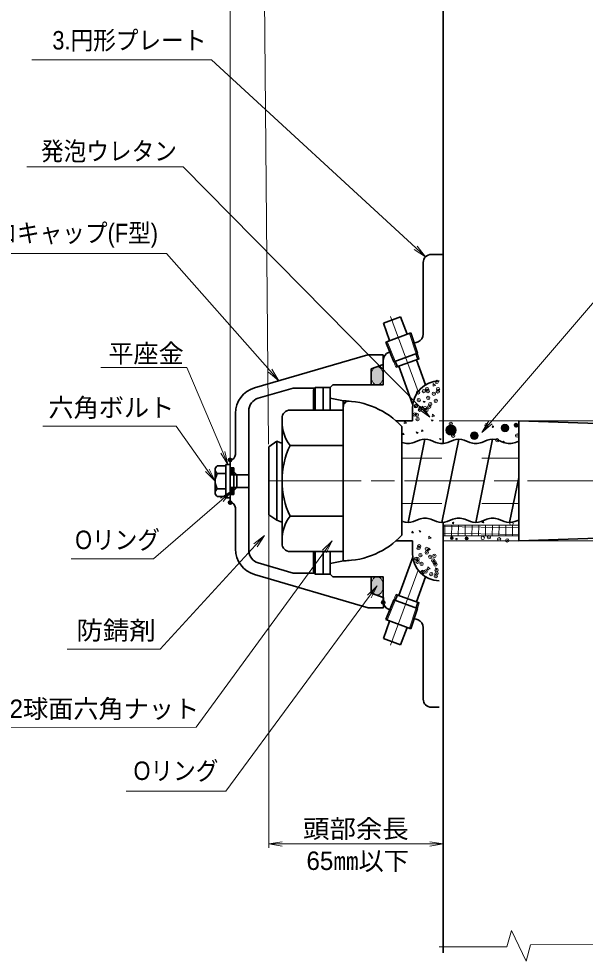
# Model space of a CAD drawing. Units: millimetres at full size, sheet at 1:2.5; details may follow other scales. Extents: x 2216 to 3896, y 1132 to 2335.
# Drawn here: x 2531.7 to 2744.2, y 1802.2 to 2156 of the extents above; entities that cross this region are included whole.
import ezdxf
from ezdxf.enums import TextEntityAlignment as Align

# ---------------------------------------------------------------- set-up
doc = ezdxf.new("R2010")
doc.units = ezdxf.units.MM
doc.header["$LTSCALE"] = 2.5
doc.header["$PDMODE"] = 32
doc.header["$PDSIZE"] = 1.25
for name, pattern in [('CHAIN', [18.5, 12, -1.5, 3.5, -1.5]), ('CHAIN_DOUBLE_DASH', [23.5, 12, -1.5, 3.5, -1.5, 3.5, -1.5]), ('DASHED_SPACED', [12, 6, -6])]:
    doc.linetypes.add(name, pattern=pattern)
for name, color, linetype, lineweight in [('1外形線', 7, 'Continuous', 35), ('2細い実線', 3, 'Continuous', 20), ('3隠れ線', 2, 'DASHED_SPACED', 13), ('4中心線', 1, 'CHAIN', 15), ('5想像線', 6, 'CHAIN_DOUBLE_DASH', 13), ('6寸法線', 4, 'Continuous', 13)]:
    doc.layers.add(name, color=color, linetype=linetype, lineweight=lineweight)
doc.layers.add('9文字', color=7, linetype='Continuous')
doc.styles.add('ＭＳ Ｐゴシック', font='')
doc.styles.get('ＭＳ Ｐゴシック').set_extended_font_data('MS PGothic')
pattern_1 = [(135.04983, (2873.665, 1658.858), (-0.08831, -0.08847), [])]

# ---------------------------------------------------------------- blocks, each defined once
blk = doc.blocks.new('open_arrow')
at = {"color": 0, "linetype": 'Continuous', "lineweight": -2}
blk.add_lwpolyline([(7.5, 1.25), (0, 0), (7.5, -1.25)], dxfattribs=at)

msp = doc.modelspace()

# ---------------------------------------------------------------- hatches: boundary and pattern name
at = {"layer": '1外形線'}
h = msp.add_hatch(color=6, dxfattribs=at)
edge = h.paths.add_edge_path()
edge.add_ellipse((2666.168, 2021.932), major_axis=(0, 3.419), ratio=0.6727967, start_angle=19.31687, end_angle=0, ccw=False)
edge.add_line((2665.105, 2024.964), (2666.168, 2025.351))
h = msp.add_hatch(dxfattribs=at)
h.set_pattern_fill('USER', color=6, style=0, pattern_type=2)
h.set_pattern_definition(pattern_1)
edge = h.paths.add_edge_path()
edge.add_ellipse((2611.629, 1986.036), major_axis=(0.008, 1.319), ratio=0.5255746, start_angle=0, end_angle=180, ccw=False)
edge.add_ellipse((2611.629, 1986.036), major_axis=(0.008, 1.319), ratio=0.5255746, start_angle=180, end_angle=0, ccw=False)
h = msp.add_hatch(dxfattribs=at)
h.set_pattern_fill('USER', color=6, style=0, pattern_type=2)
h.set_pattern_definition(pattern_1)
edge = h.paths.add_edge_path()
edge.add_ellipse((2611.636, 1978.696), major_axis=(0.011, -1.319), ratio=0.5255746, start_angle=0, end_angle=180, ccw=False)
edge.add_ellipse((2611.636, 1978.696), major_axis=(0.011, -1.319), ratio=0.5255746, start_angle=180, end_angle=0, ccw=False)
h = msp.add_hatch(color=6, dxfattribs=at)
edge = h.paths.add_edge_path()
edge.add_line((2666.168, 1939.677), (2665.105, 1940.064))
edge.add_ellipse((2666.168, 1943.095), major_axis=(0, -3.419), ratio=0.6727967, start_angle=0, end_angle=-19.31687, ccw=False)
at = {"layer": '2細い実線'}
for points in [[(2695.46, 2002.673, 1), (2692.293, 2000.456, 1)], [(2712.922, 2001.485, 0.41421), (2714.942, 2001.129, 0.41421), (2715.298, 2003.148, 1)], [(2701.445, 1998.643, 0.41421), (2703.464, 1998.287, 0.41421), (2703.82, 2000.306, 1)], [(2693.742, 1960.704, 1), (2694.633, 1961.328, 0.41421), (2693.875, 1961.461, 0.41421)], [(2699.301, 1960.576, 1), (2700.192, 1961.2, 1)]]:
    msp.add_hatch(color=256, dxfattribs=at).paths.add_polyline_path(points)
h = msp.add_hatch(dxfattribs=at)
h.set_pattern_fill('USER', color=256, style=0, pattern_type=2)
h.set_pattern_definition([(269, (1674.999, 15475.051), (2.53961, -0.04433), []), (359, (1674.999, 15475.051), (0.04433, 2.53961), [])])
h.paths.add_polyline_path([(2719.283, 1961.818), (2719.283, 1965.818), (2690.912, 1965.818), (2690.912, 1961.818)])

# ---------------------------------------------------------------- linework, layer by layer
at = {"layer": '1外形線'}
for p, q in [((2690.912, 2174.034), (2690.912, 1996.615)), ((2689.468, 2067.514), (2686.468, 2067.514)), ((2690.912, 2067.514), (2686.468, 2067.514)), ((2683.468, 2037.574), (2683.468, 2064.514)), ((2683.468, 2040.406), (2683.468, 2064.514)), ((2668.521, 2041.771), (2674.87, 2044.082)), ((2670.801, 2035.152), (2668.521, 2041.771)), ((2677.379, 2037.546), (2674.87, 2044.082)), ((2669.401, 2034.642), (2678.779, 2038.055)), ((2672.372, 2027.21), (2669.401, 2034.642)), ((2681.28, 2030.452), (2678.779, 2038.055)), ((2679.493, 2034.027), (2681.494, 2034.755)), ((2670.442, 2030.732), (2671.443, 2031.097)), ((2662.678, 2029.866), (2620.138, 2017.453)), ((2668.465, 2029.866), (2662.678, 2029.866)), ((2668.465, 2026.041), (2668.465, 2029.866)), ((2668.468, 2027.913), (2668.468, 2018.714)), ((2672.372, 2027.21), (2681.28, 2030.452)), ((2673.2, 2025.138), (2681.977, 2028.333)), ((2680.734, 2030.254), (2681.431, 2028.134)), ((2684.286, 2018.567), (2680.878, 2027.933)), ((2663.865, 2024.366), (2663.865, 2020.866)), ((2668.468, 2026.188), (2663.868, 2024.514)), ((2663.868, 2024.514), (2663.868, 2018.514)), ((2672.918, 2027.409), (2673.746, 2025.337)), ((2679.468, 2011.338), (2674.3, 2025.539)), ((2634.628, 2017.366), (2621.541, 2013.54)), ((2642.783, 2017.366), (2634.628, 2017.366)), ((2642.868, 2017.514), (2642.291, 2016.514)), ((2642.868, 2017.514), (2642.868, 2009.078)), ((2648.468, 2017.514), (2642.868, 2017.514)), ((2645.868, 2017.514), (2645.868, 2009.064)), ((2648.468, 2017.514), (2649.468, 2018.514)), ((2648.468, 2017.514), (2648.468, 2009.064)), ((2663.868, 2018.514), (2649.468, 2018.514)), ((2661.468, 2018.514), (2655.468, 2018.514)), ((2663.868, 2018.514), (2668.268, 2018.514)), ((2642.291, 2016.514), (2642.291, 2009.078)), ((2653.468, 2012.514), (2648.468, 2013.514)), ((2653.439, 2012.514), (2653.439, 1952.514)), ((2653.468, 2012.514), (2653.468, 2010.442)), ((2679.468, 2005.014), (2679.468, 2010.014)), ((2612.944, 2007.809), (2612.944, 1992.366)), ((2617.944, 2008.741), (2617.944, 1982.366)), ((2653.439, 2009.064), (2633.439, 2009.064)), ((2630.439, 2006.064), (2630.439, 1958.964)), ((2679.468, 2005.014), (2673.282, 2005.014)), ((2675.439, 2002.91), (2675.439, 1962.118)), ((2719.283, 2005.014), (2719.283, 1960.014)), ((2764.283, 2003.514), (2719.283, 2005.014)), ((2628.439, 1997.423), (2625.439, 1995.249)), ((2628.439, 1997.423), (2629.593, 1996.963)), ((2628.439, 1997.423), (2628.439, 1967.771)), ((2653.439, 1995.789), (2633.439, 1995.789)), ((2675.439, 1996.997), (2675.523, 1996.963)), ((2684.102, 1998.184), (2677.752, 1966.844)), ((2682.077, 1997.798), (2679.981, 1996.963)), ((2686.126, 1997.798), (2688.223, 1996.963)), ((2696.802, 1998.184), (2690.452, 1966.844)), ((2694.777, 1997.798), (2692.681, 1996.963)), ((2698.826, 1997.798), (2700.923, 1996.963)), ((2709.502, 1998.184), (2703.152, 1966.844)), ((2707.477, 1997.798), (2705.381, 1996.963)), ((2711.526, 1997.798), (2713.623, 1996.963)), ((2719.283, 1997.442), (2718.081, 1996.963)), ((2625.439, 1969.779), (2625.439, 1995.249)), ((2609.344, 1976.116), (2609.344, 1988.616)), ((2609.344, 1988.616), (2610.944, 1988.616)), ((2610.944, 1974.366), (2610.944, 1990.366)), ((2610.944, 1988.616), (2610.944, 1976.116)), ((2605.344, 1986.696), (2605.344, 1978.036)), ((2609.344, 1988.14), (2606.144, 1988.14)), ((2609.344, 1985.253), (2606.144, 1985.253)), ((2609.344, 1988.14), (2609.344, 1976.593)), ((2612.344, 1987.366), (2610.944, 1987.366)), ((2612.344, 1987.366), (2612.344, 1982.366)), ((2613.457, 1984.753), (2612.344, 1985.867)), ((2617.944, 1984.753), (2610.944, 1984.753)), ((2612.344, 1977.366), (2612.344, 1982.366)), ((2613.457, 1984.753), (2613.457, 1982.367)), ((2613.457, 1979.979), (2613.457, 1982.366)), ((2617.944, 1956.495), (2617.944, 1982.366)), ((2719.283, 1983.781), (2715.852, 1966.844)), ((2609.344, 1979.479), (2606.144, 1979.479)), ((2617.944, 1979.979), (2610.944, 1979.979)), ((2613.457, 1979.979), (2612.344, 1978.866)), ((2609.344, 1976.593), (2606.144, 1976.593)), ((2610.944, 1976.116), (2609.344, 1976.116)), ((2612.344, 1977.366), (2610.944, 1977.366)), ((2612.944, 1956.923), (2612.944, 1972.366)), ((2625.439, 1969.779), (2628.439, 1967.771)), ((2629.798, 1967.23), (2628.439, 1967.771)), ((2653.439, 1969.239), (2633.439, 1969.239)), ((2675.727, 1967.23), (2675.439, 1967.345)), ((2679.776, 1967.23), (2681.873, 1968.065)), ((2688.427, 1967.23), (2686.331, 1968.065)), ((2692.476, 1967.23), (2694.573, 1968.065)), ((2701.127, 1967.23), (2699.031, 1968.065)), ((2705.176, 1967.23), (2707.273, 1968.065)), ((2713.827, 1967.23), (2711.731, 1968.065)), ((2717.876, 1967.23), (2719.283, 1967.79)), ((2690.912, 1805.257), (2690.912, 1966.863)), ((2764.283, 1961.514), (2719.283, 1960.014)), ((2679.468, 1960.014), (2673.282, 1960.014)), ((2679.468, 1955.014), (2679.468, 1960.014)), ((2653.439, 1955.964), (2633.439, 1955.964)), ((2642.291, 1948.514), (2642.291, 1955.978)), ((2642.868, 1947.514), (2642.868, 1955.978)), ((2645.868, 1947.514), (2645.868, 1955.964)), ((2648.468, 1955.964), (2648.468, 1947.514)), ((2679.534, 1953.87), (2674.3, 1939.489)), ((2634.628, 1947.87), (2621.541, 1951.696)), ((2653.468, 1952.514), (2648.468, 1951.514)), ((2662.756, 1934.844), (2620.138, 1947.325)), ((2642.663, 1947.87), (2634.628, 1947.87)), ((2642.868, 1947.514), (2642.291, 1948.514)), ((2648.468, 1947.514), (2642.868, 1947.514)), ((2649.468, 1946.514), (2648.468, 1947.514)), ((2663.868, 1946.514), (2649.468, 1946.514)), ((2663.868, 1946.514), (2663.868, 1940.514)), ((2663.868, 1946.514), (2668.268, 1946.514)), ((2668.468, 1937.115), (2668.468, 1946.314)), ((2684.286, 1946.461), (2680.878, 1937.095)), ((2663.871, 1940.373), (2663.87, 1943.873)), ((2668.465, 1938.692), (2663.865, 1940.366)), ((2668.471, 1938.699), (2663.871, 1940.373)), ((2672.918, 1937.619), (2673.746, 1939.691)), ((2673.2, 1939.89), (2681.977, 1936.695)), ((2668.471, 1938.699), (2668.472, 1934.873)), ((2672.372, 1937.818), (2669.401, 1930.386)), ((2672.372, 1937.818), (2681.28, 1934.576)), ((2680.734, 1934.774), (2681.431, 1936.894)), ((2668.472, 1934.873), (2662.685, 1934.872)), ((2668.444, 1934.844), (2662.756, 1934.844)), ((2670.442, 1934.295), (2671.443, 1933.931)), ((2681.28, 1934.576), (2678.779, 1926.972)), ((2670.801, 1929.876), (2668.521, 1923.257)), ((2669.401, 1930.386), (2678.779, 1926.972)), ((2679.493, 1931.001), (2681.494, 1930.273)), ((2677.379, 1927.482), (2674.87, 1920.946)), ((2683.468, 1927.454), (2683.468, 1900.514)), ((2668.521, 1923.257), (2674.87, 1920.946)), ((2683.468, 1924.622), (2683.468, 1900.514)), ((2689.468, 1897.514), (2686.468, 1897.514)), ((2689.468, 1897.514), (2686.468, 1897.514))]:
    msp.add_line(p, q, dxfattribs=at)
for centre, radius, start, end in [((2686.468, 2064.514), 3, 90, 180), ((2686.468, 2064.514), 3, 90, 180), ((2680.468, 2037.574), 3, 290, 360), ((2671.468, 2027.913), 3, 110, 180), ((2622.944, 2007.854), 10, 106.29556, 180.00002), ((2668.268, 2018.714), 0.2, 270, 360), ((2689.468, 2010.014), 10, 90, 180), ((2622.944, 2008.741), 5, 106.29556, 180.00002), ((2653.439, 1982.514), 30, 42.83343, 90), ((2653.468, 1982.514), 30, 85.90396, 90), ((2655.468, 2010.442), 2, 85.90396, 180), ((2633.439, 2006.064), 3, 90, 180), ((2645.439, 2004.789), 15, 180, 216.8699), ((2631.822, 2002.534), 6, 248.19211, 256.6675), ((2661.31, 1982.514), 30.871, 154.53143, 180), ((2677.752, 2002.534), 6, 248.19211, 291.80789), ((2684.102, 1992.684), 5.5, 68.40525, 111.59475), ((2690.452, 2002.534), 6, 248.19211, 291.80789), ((2696.802, 1992.684), 5.5, 68.40525, 111.59475), ((2703.152, 2002.534), 6, 248.19211, 291.80789), ((2709.502, 1992.684), 5.5, 68.40525, 111.59475), ((2715.852, 2002.534), 6, 248.19211, 291.80789), ((2610.944, 1992.366), 2, 270.00002, 0.00002), ((2607.046, 1986.696), 1.702, 122.00463, 237.99542), ((2610.952, 1982.366), 5.608, 149.02091, 210.97913), ((2661.31, 1982.514), 30.871, 180, 205.46858), ((2607.046, 1978.036), 1.702, 122.00463, 237.99542), ((2610.944, 1972.366), 2, 0.00002, 90.00002), ((2645.439, 1960.239), 15, 143.1301, 180), ((2684.102, 1962.494), 6, 68.19211, 111.80789), ((2696.802, 1962.494), 6, 68.19211, 111.80789), ((2709.502, 1962.494), 6, 68.19211, 111.80789), ((2631.822, 1972.344), 5.5, 248.40525, 255.42983), ((2677.752, 1972.344), 5.5, 248.40525, 291.59475), ((2690.452, 1972.344), 5.5, 248.40525, 291.59475), ((2703.152, 1972.344), 5.5, 248.40525, 291.59475), ((2715.852, 1972.344), 5.5, 248.40525, 291.59475), ((2653.439, 1982.514), 30, 270, 317.16657), ((2622.944, 1956.923), 10, 180.00002, 253.70448), ((2633.439, 1958.964), 3, 180, 270), ((2622.944, 1956.495), 5, 180.00002, 253.70448), ((2689.468, 1955.014), 10, 180, 270), ((2653.468, 1982.514), 30, 270, 274.09604), ((2668.268, 1946.314), 0.2, 360, 90), ((2671.468, 1937.115), 3, 180, 250), ((2680.468, 1927.454), 3, 360, 70), ((2686.468, 1900.514), 3, 180, 270), ((2686.468, 1900.514), 3, 180, 270)]:
    msp.add_arc(centre, radius, start, end, dxfattribs=at)
at = {"layer": '1外形線', "color": 6, "lineweight": 20}
for centre, major_axis in [((2611.629, 1986.036), (0.008, 1.319)), ((2611.636, 1978.696), (0.011, -1.319))]:
    msp.add_ellipse(centre, major_axis=major_axis, ratio=0.525575, dxfattribs=at)
at = {"layer": '1外形線'}
for p in [(2718.305, 2003.373), (2610.944, 1990.366), (2610.944, 1974.366), (2668.444, 1936.844)]:
    msp.add_point(p, dxfattribs=at)
at = {"layer": '2細い実線'}
for p, q in [((2672.918, 2027.409), (2669.947, 2034.841)), ((2680.734, 2030.254), (2678.233, 2037.857)), ((2681.28, 2030.452), (2681.977, 2028.333)), ((2672.372, 2027.21), (2673.2, 2025.138)), ((2684.266, 2016.225), (2684.327, 2016.86)), ((2684.857, 2016.33), (2684.327, 2016.86)), ((2687.167, 2018.06), (2687.194, 2019.015)), ((2688.041, 2018.275), (2687.167, 2018.06)), ((2688.041, 2018.275), (2687.194, 2019.016)), ((2689.468, 2016.856), (2688.988, 2016.993)), ((2689.242, 2016.408), (2688.988, 2016.993)), ((2684.857, 2016.33), (2684.267, 2016.226)), ((2689.468, 2016.592), (2689.243, 2016.409)), ((2683.647, 2011.877), (2683.392, 2012.462)), ((2684.114, 2012.256), (2683.393, 2012.462)), ((2684.114, 2012.256), (2683.647, 2011.878)), ((2683.54, 2008.611), (2683.6, 2009.245)), ((2684.131, 2008.716), (2683.54, 2008.612)), ((2684.131, 2008.716), (2683.6, 2009.246)), ((2686.839, 2006.591), (2686.866, 2007.547)), ((2687.713, 2006.807), (2686.839, 2006.592)), ((2687.713, 2006.807), (2686.867, 2007.547)), ((2676.352, 2004.012), (2676.379, 2004.968)), ((2677.226, 2004.228), (2676.352, 2004.013)), ((2677.226, 2004.228), (2676.379, 2004.968)), ((2687.169, 2005.244), (2686.448, 2005.45)), ((2686.703, 2004.865), (2686.448, 2005.45)), ((2687.169, 2005.244), (2686.703, 2004.866)), ((3077.468, 2005.014), (2689.468, 2005.014)), ((2675.722, 1999.746), (2675.783, 2000.381)), ((2676.314, 1999.851), (2675.723, 1999.747)), ((2676.314, 1999.851), (2675.783, 2000.382)), ((2681.107, 2000.334), (2680.853, 2000.919)), ((2681.574, 2000.713), (2680.853, 2000.919)), ((2681.574, 2000.713), (2681.108, 2000.335)), ((2682.813, 2000.997), (2682.874, 2001.631)), ((2683.404, 2001.102), (2682.813, 2000.997)), ((2683.404, 2001.102), (2682.874, 2001.632)), ((2690.225, 1998.232), (2689.504, 1998.439)), ((2689.759, 1997.854), (2689.504, 1998.438)), ((2690.225, 1998.232), (2689.759, 1997.854)), ((2682.14, 1963.225), (2681.885, 1963.809)), ((2682.607, 1963.603), (2681.886, 1963.81)), ((2690.912, 1965.818), (2719.283, 1965.818)), ((2690.912, 1961.818), (2690.912, 1965.818)), ((2679.18, 1962.926), (2679.24, 1963.56)), ((2679.771, 1963.031), (2679.18, 1962.926)), ((2679.771, 1963.031), (2679.241, 1963.561)), ((2682.607, 1963.603), (2682.14, 1963.225)), ((2685.529, 1960.717), (2685.557, 1961.673)), ((2686.403, 1960.932), (2685.529, 1960.718)), ((2686.403, 1960.932), (2685.557, 1961.673)), ((2690.912, 1961.818), (2719.283, 1961.818)), ((2685.196, 1956.213), (2684.941, 1956.797)), ((2685.663, 1956.591), (2684.942, 1956.798)), ((2685.544, 1956.562), (2685.591, 1957.056)), ((2685.591, 1957.056), (2685.604, 1957.196)), ((2685.956, 1956.846), (2685.604, 1957.197)), ((2686.135, 1956.667), (2685.956, 1956.846)), ((3077.468, 1960.014), (2690.912, 1960.014)), ((2685.663, 1956.591), (2685.196, 1956.214)), ((2686.135, 1956.667), (2685.544, 1956.562)), ((2680.067, 1952.06), (2679.9, 1952.108)), ((2680.067, 1952.06), (2679.945, 1951.961)), ((2685.202, 1949.248), (2685.229, 1950.204)), ((2686.076, 1949.464), (2685.229, 1950.205)), ((2688.252, 1949.201), (2687.997, 1949.785)), ((2688.718, 1949.579), (2687.998, 1949.786)), ((2684.817, 1948.947), (2684.878, 1949.582)), ((2685.408, 1949.052), (2684.817, 1948.948)), ((2685.408, 1949.052), (2684.878, 1949.583)), ((2686.076, 1949.464), (2685.202, 1949.249)), ((2688.718, 1949.579), (2688.252, 1949.202)), ((2672.372, 1937.818), (2673.2, 1939.89)), ((2672.918, 1937.619), (2669.947, 1930.187)), ((2681.28, 1934.576), (2681.977, 1936.695)), ((2680.734, 1934.774), (2678.233, 1927.171)), ((2716.519, 1813.716), (2714.801, 1807.543)), ((2716.519, 1813.716), (2722.048, 1802.154)), ((2723.766, 1808.327), (2722.048, 1802.154)), ((2723.766, 1808.327), (2749.585, 1808.411)), ((2689.468, 1807.544), (2714.801, 1807.543))]:
    msp.add_line(p, q, dxfattribs=at)
for centre, radius in [((2693.876, 2001.564), 1.933), ((2709.601, 2002.832), 0.277), ((2714.11, 2002.317), 1.45), ((2702.633, 1999.475), 1.45), ((2713.587, 1997.14), 0.277), ((2694.647, 1966.685), 0.277), ((2705.885, 1967), 0.277), ((2716.569, 1966.487), 0.636), ((2694.187, 1961.016), 0.544), ((2695.927, 1960.64), 0.277), ((2699.747, 1960.888), 0.544), ((2705.769, 1961.058), 0.636)]:
    msp.add_circle(centre, radius, dxfattribs=at)
for p in [(2683.714, 2016.239), (2684.907, 2016.96), (2685.165, 2016.234), (2688.539, 2019.657), (2689.012, 2016.929), (2681.532, 2015.69), (2681.765, 2012.812), (2685.318, 2013.655), (2687.429, 2015.201), (2688.981, 2016.067), (2680.642, 2010.547), (2680.801, 2010.628), (2682.207, 2009.222), (2682.464, 2009.782), (2684.116, 2009.796), (2685.729, 2010.349), (2686.099, 2011.318), (2688.129, 2012.534), (2680.268, 2007.386), (2681.053, 2007.241), (2681.355, 2005.689), (2684.73, 2009.112), (2693.79, 2003.907), (2707.218, 2003.452), (2694.704, 1999.448), (2718.664, 1999.512), (2711.204, 1997.759), (2708.08, 1961.303), (2711.915, 1960.55), (2714.96, 1960.124), (2681.676, 1957.291), (2681.982, 1957.95), (2684.8, 1956.937), (2680.786, 1953.232), (2681.301, 1953.118), (2682.394, 1954.644), (2684.749, 1955.555), (2686.084, 1953.922), (2687.197, 1952.629), (2687.633, 1954.35), (2681.349, 1952.133), (2682.805, 1951.339), (2687.713, 1951.856), (2688.044, 1951.045), (2688.47, 1949.001), (2683.171, 1948.311), (2683.216, 1948.033), (2684.314, 1948.434), (2686.486, 1947.479), (2688.129, 1946.721), (2688.456, 1947.739)]:
    msp.add_point(p, dxfattribs=at)
at = {"layer": '3隠れ線'}
for p, q in [((2675.439, 1991.014), (2719.283, 1991.014)), ((2675.439, 1974.014), (2719.283, 1974.014)), ((2648.468, 1947.523), (2648.518, 1947.514))]:
    msp.add_line(p, q, dxfattribs=at)
at = {"layer": '4中心線'}
for p, q in [((2681.484, 2016.034), (2669.949, 2047.726)), ((2625.439, 1982.514), (2630.439, 1982.514)), ((2630.127, 1982.514), (3623.935, 1982.514)), ((2681.484, 1948.993), (2669.949, 1917.302))]:
    msp.add_line(p, q, dxfattribs=at)
at = {"layer": '5想像線'}
for centre, major_axis in [((2666.168, 2021.932), (0, 3.419)), ((2666.168, 1943.095), (0, -3.419))]:
    msp.add_ellipse(centre, major_axis=major_axis, ratio=0.672797, dxfattribs=at)
at = {"layer": '6寸法線'}
for p, q in [((2625.429, 1996.249), (2623.558, 2191.227)), ((2610.944, 1983.366), (2610.944, 2168.975)), ((2690.912, 1997.615), (2690.912, 2168.975)), ((2610.944, 1984.753), (2610.944, 2151.105)), ((2625.439, 1981.514), (2625.439, 1844.666)), ((2690.912, 1965.863), (2690.912, 1844.666)), ((2625.439, 1846.166), (2690.912, 1846.166))]:
    msp.add_line(p, q, dxfattribs=at)
for points in [[(2684.347, 2066.635), (2680.667, 2070.021), (2604.004, 2140.553), (2536.481, 2140.553)], [(2705.467, 2000.644), (2708.72, 2004.441), (2792.69, 2102.443), (2854.73, 2102.443)], [(2685.954, 2006.436), (2682.445, 2009.998), (2593.347, 2100.43), (2534.706, 2100.43)], [(2629.25, 2020.112), (2625.938, 2023.858), (2587.048, 2067.852), (2471.856, 2067.852)], [(2610.144, 1988.616), (2608.19, 1993.219), (2594.69, 2025.016), (2562.437, 2025.016)], [(2605.344, 1982.366), (2602.448, 1986.443), (2590.686, 2003.002), (2540.689, 2003.002)], [(2611.636, 1978.696), (2607.855, 1975.424), (2582.187, 1953.208), (2551.301, 1953.208)], [(2623.848, 1962.007), (2620.469, 1958.321), (2584.727, 1919.34), (2549.846, 1919.34)], [(2649.285, 1959.972), (2646.336, 1955.934), (2598.239, 1890.074), (2501.68, 1889.91)], [(2666.168, 1943.095), (2663.199, 1939.072), (2609.298, 1866.024), (2571.898, 1866.024)]]:
    msp.add_lwpolyline(points, dxfattribs=at)

# ---------------------------------------------------------------- block references
at = {"layer": '6寸法線', "xscale": 0.667, "yscale": 0.667}
for p, rotation in [((2684.347, 2066.635), 137.4), ((2629.25, 2020.112), 131.5), ((2685.954, 2006.436), 134.6), ((2705.467, 2000.644), 49.4), ((2610.144, 1988.616), 113), ((2605.344, 1982.366), 125.4), ((2611.636, 1978.696), 220.9), ((2623.848, 1962.007), 227.5), ((2649.285, 1959.972), 233.9), ((2666.168, 1943.095), 233.6), ((2690.912, 1846.166), 180)]:
    msp.add_blockref('open_arrow', p, dxfattribs=dict(at, rotation=rotation))
msp.add_blockref('open_arrow', (2625.439, 1846.166), dxfattribs=at)

# ---------------------------------------------------------------- texts
at = {"layer": '6寸法線', "style": 'ＭＳ Ｐゴシック', "width": 1.05}
msp.add_text('頭部余長', height=6.928, dxfattribs=at).set_placement((2658.175, 1851.879), align=Align.MIDDLE_CENTER)
at = {"layer": '6寸法線', "color": 7, "style": 'ＭＳ Ｐゴシック'}
msp.add_text('65㎜以下', height=6.928, rotation=359.868, dxfattribs=at).set_placement((2658.839, 1839.822), align=Align.MIDDLE_CENTER)
at = {"layer": '9文字', "style": 'ＭＳ Ｐゴシック', "width": 0.9}
for s, p in [('3.円形プレート', (2602.077, 2147.942)), ('発泡ウレタン', (2590.992, 2106.308))]:
    msp.add_text(s, height=6.928, dxfattribs=at).set_placement(p, align=Align.MIDDLE_RIGHT)
at = {"layer": '9文字', "style": 'ＭＳ Ｐゴシック'}
for s, width, p in [('1.ＳＴマイクロキャップ(F型)', 0.9, (2473.117, 2070.021)), ('Oリング', 0.9, (2552.785, 1954.804)), ('防錆剤', 1.05, (2553.257, 1920.813)), ('Oリング', 0.9, (2574.709, 1868.106))]:
    msp.add_text(s, height=6.928, dxfattribs=dict(at, width=width)).set_placement(p, align=Align.BOTTOM_LEFT)
msp.add_text('平座金', height=6.928, dxfattribs=at).set_placement((2593.581, 2030.357), align=Align.MIDDLE_RIGHT)
for s, p in [('六角ボルト', (2542.772, 2004.467)), ('2.SP32球面六角ナット', (2503.491, 1891.372))]:
    msp.add_text(s, height=6.928, dxfattribs=at).set_placement(p, align=Align.BOTTOM_LEFT)

doc.saveas('drawing.dxf')
